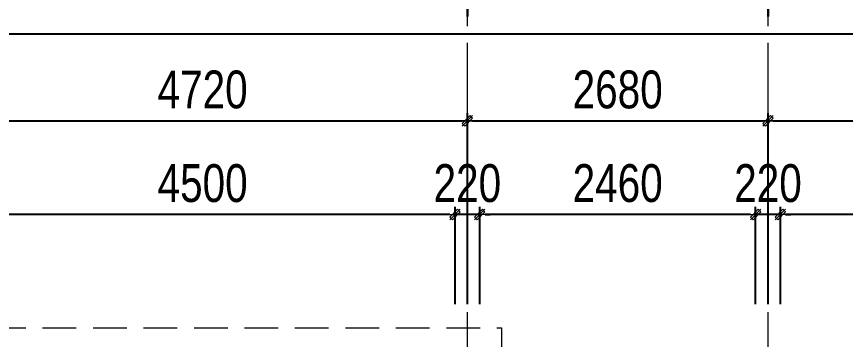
# Model space of a CAD drawing. Header units: millimetres. Extents: x 1109421 to 1726579, y -247837 to 144927.
# Drawn here: x 1559054 to 1566442, y -118471 to -115591 of the extents above; entities that cross this region are included whole.
import ezdxf
from ezdxf.enums import TextEntityAlignment as Align

# ---------------------------------------------------------------- set-up
doc = ezdxf.new("R2010")
doc.units = ezdxf.units.MM
doc.header["$LTSCALE"] = 600
doc.header["$MEASUREMENT"] = 0
doc.linetypes.add('CENTER', pattern=[2, 1.25, -0.25, 0.25, -0.25])
doc.linetypes.add('HIDDEN', pattern=[0.375, 0.25, -0.125])
doc.layers.get('0').update_dxf_attribs({"lineweight": 0})
doc.layers.get('Defpoints').update_dxf_attribs({"lineweight": 0})
for name, color, linetype, lineweight in [('dim', 144, 'Continuous', 13), ('LC ISO', 153, 'Continuous', 13), ('LC MANH DUT', 35, 'HIDDEN', 5), ('truc', 76, 'CENTER', 9)]:
    doc.layers.add(name, color=color, linetype=linetype, lineweight=lineweight)
doc.styles.add('EG 1', font='VHAVANB.TTF')
doc.styles.add('HOATBIF', font='hoatbif.shx', dxfattribs={"width": 0.8})
doc.styles.add('Tahoma', font='tahoma.ttf')
doc.dimstyles.new('1-135', dxfattribs={"dimscale": 135, "dimtxt": 2.5, "dimasz": 0.35, "dimexe": 0.5, "dimexo": 0, "dimgap": 0.8, "dimtad": 1, "dimdec": 0, "dimzin": 0, "dimdsep": 46, "dimtxsty": 'HOATBIF', "dimblk1": 'DOT', "dimblk2": 'DOT', "dimsah": 1, "dimcen": -1, "dimdle": 1, "dimclrd": 256, "dimclre": 256, "dimclrt": 4, "dimadec": 3, "dimazin": 2, "dimtfac": 0.333333, "dimtdec": 0, "dimtix": 1, "dimtmove": 2, "dimatfit": 3, "dimldrblk": 'DOT', "dimfxl": 1, "dimtvp": 0.833333, "dimtolj": 1, "dimtzin": 0, "dimarcsym": 0})

# ---------------------------------------------------------------- blocks, each defined once
blk = doc.blocks.new('DOT')
at = {"layer": 'dim'}
for p, q in [((-3, 0), (3, 0)), ((-1, -1), (1, 1))]:
    blk.add_line(p, q, dxfattribs=at)
blk.add_lwpolyline([(0.5, 1), (-1, -0.5), (-0.5, -1), (1, 0.5)], close=True, dxfattribs=at)
blk = doc.blocks.new('*D1336')
at = {"layer": 'Defpoints', "color": 0, "transparency": 16777216}
for p in [(1588152.1, -115745.1), (1546352.1, -118157.5), (1588152.1, -118157.5)]:
    blk.add_point(p, dxfattribs=at)
at = {"layer": 'dim', "lineweight": -2, "transparency": 16777216}
for p, q in [((1546352.1, -118157.5), (1546352.1, -115677.6)), ((1588152.1, -118157.5), (1588152.1, -115677.6)), ((1546399.4, -115745.1), (1588104.9, -115745.1))]:
    blk.add_line(p, q, dxfattribs=at)
at = {"layer": 'dim', "lineweight": -2, "transparency": 16777216, "xscale": 47.25, "yscale": 47.25, "zscale": 47.25, "rotation": 180}
blk.add_blockref('DOT', (1546352.1, -115745.1), dxfattribs=at)
at = {"layer": 'dim', "lineweight": -2, "transparency": 16777216, "xscale": 47.25, "yscale": 47.25, "zscale": 47.25}
blk.add_blockref('DOT', (1588152.1, -115745.1), dxfattribs=at)
at = {"layer": 'dim', "color": 4, "transparency": 16777216, "insert": (1568301.7, -115468.4), "char_height": 337.5, "attachment_point": 5, "style": 'HOATBIF'}
blk.add_mtext('\\A1;41800', dxfattribs=at)
blk = doc.blocks.new('_Dot')
at = {"color": 0, "linetype": 'ByBlock', "lineweight": -2}
blk.add_line((-0.5, 0), (-1, 0), dxfattribs=at)
at = {"color": 0, "linetype": 'ByBlock', "const_width": 0.5}
blk.add_lwpolyline([(-0.25, 0, 1), (0.25, 0, 1)], format="xyb", close=True, dxfattribs=at)
blk = doc.blocks.new('*D1339')
at = {"layer": 'Defpoints', "color": 0, "transparency": 16777216}
for p in [(1563072.1, -116519.8), (1558352.1, -118157.5), (1563072.1, -118157.5)]:
    blk.add_point(p, dxfattribs=at)
at = {"layer": 'dim', "lineweight": -2, "transparency": 16777216}
for p, q in [((1558352.1, -118157.5), (1558352.1, -116452.3)), ((1563072.1, -118157.5), (1563072.1, -116452.3)), ((1558399.4, -116519.8), (1563024.9, -116519.8))]:
    blk.add_line(p, q, dxfattribs=at)
at = {"layer": 'dim', "lineweight": -2, "transparency": 16777216, "xscale": 47.25, "yscale": 47.25, "zscale": 47.25, "rotation": 180}
blk.add_blockref('DOT', (1558352.1, -116519.8), dxfattribs=at)
at = {"layer": 'dim', "lineweight": -2, "transparency": 16777216, "xscale": 47.25, "yscale": 47.25, "zscale": 47.25}
blk.add_blockref('DOT', (1563072.1, -116519.8), dxfattribs=at)
at = {"layer": 'dim', "color": 4, "transparency": 16777216, "insert": (1560712.1, -116243.1), "char_height": 337.5, "attachment_point": 5, "style": 'HOATBIF'}
blk.add_mtext('\\A1;4720', dxfattribs=at)
blk = doc.blocks.new('*D1340')
at = {"layer": 'Defpoints', "color": 0, "transparency": 16777216}
for p in [(1565752.1, -116519.8), (1563072.1, -118157.5), (1565752.1, -118157.5)]:
    blk.add_point(p, dxfattribs=at)
at = {"layer": 'dim', "lineweight": -2, "transparency": 16777216}
for p, q in [((1563072.1, -118157.5), (1563072.1, -116452.3)), ((1565752.1, -118157.5), (1565752.1, -116452.3)), ((1563119.4, -116519.8), (1565704.9, -116519.8))]:
    blk.add_line(p, q, dxfattribs=at)
at = {"layer": 'dim', "lineweight": -2, "transparency": 16777216, "xscale": 47.25, "yscale": 47.25, "zscale": 47.25, "rotation": 180}
blk.add_blockref('DOT', (1563072.1, -116519.8), dxfattribs=at)
at = {"layer": 'dim', "lineweight": -2, "transparency": 16777216, "xscale": 47.25, "yscale": 47.25, "zscale": 47.25}
blk.add_blockref('DOT', (1565752.1, -116519.8), dxfattribs=at)
at = {"layer": 'dim', "color": 4, "transparency": 16777216, "insert": (1564412.1, -116243.1), "char_height": 337.5, "attachment_point": 5, "style": 'HOATBIF'}
blk.add_mtext('\\A1;2680', dxfattribs=at)
blk = doc.blocks.new('KyHieu TrucDinhVi')
at = {"color": 7, "lineweight": 30}
for p, q in [((0, 2.364), (0, 4)), ((-2.364, 0), (-4, 0)), ((2.364, 0), (4, 0)), ((0, -2.364), (0, -4))]:
    blk.add_line(p, q, dxfattribs=at)
blk.add_circle((0, 0), 3.3)
blk.add_circle((0, 0), 3, dxfattribs=at)
at = {"ltscale": 20, "style": 'Tahoma'}
blk.add_attdef('AA', text='', height=3, dxfattribs=at).set_placement((0, 0), align=Align.MIDDLE_CENTER)
blk = doc.blocks.new('*D1557')
at = {"layer": 'Defpoints', "color": 0, "transparency": 16777216}
for p in [(1570952.1, -116519.8), (1565752.1, -118157.5), (1570952.1, -118157.5)]:
    blk.add_point(p, dxfattribs=at)
at = {"layer": 'dim', "lineweight": -2, "transparency": 16777216}
for p, q in [((1565752.1, -118157.5), (1565752.1, -116452.3)), ((1570952.1, -118157.5), (1570952.1, -116452.3)), ((1565799.4, -116519.8), (1570904.9, -116519.8))]:
    blk.add_line(p, q, dxfattribs=at)
at = {"layer": 'dim', "lineweight": -2, "transparency": 16777216, "xscale": 47.25, "yscale": 47.25, "zscale": 47.25, "rotation": 180}
blk.add_blockref('DOT', (1565752.1, -116519.8), dxfattribs=at)
at = {"layer": 'dim', "lineweight": -2, "transparency": 16777216, "xscale": 47.25, "yscale": 47.25, "zscale": 47.25}
blk.add_blockref('DOT', (1570952.1, -116519.8), dxfattribs=at)
at = {"layer": 'dim', "color": 4, "transparency": 16777216, "insert": (1568352.1, -116243.1), "char_height": 337.5, "attachment_point": 5, "style": 'HOATBIF'}
blk.add_mtext('\\A1;5200', dxfattribs=at)
blk = doc.blocks.new('*D1607')
at = {"layer": 'Defpoints', "color": 0, "transparency": 16777216}
for p in [(1565862.1, -117355.2), (1565862.1, -118157.5), (1570842.1, -118157.5)]:
    blk.add_point(p, dxfattribs=at)
at = {"layer": 'dim', "lineweight": -2, "transparency": 16777216}
for p, q in [((1565862.1, -118157.5), (1565862.1, -117287.7)), ((1570842.1, -118157.5), (1570842.1, -117287.7)), ((1570794.9, -117355.2), (1565909.4, -117355.2))]:
    blk.add_line(p, q, dxfattribs=at)
at = {"layer": 'dim', "lineweight": -2, "transparency": 16777216, "xscale": 47.25, "yscale": 47.25, "zscale": 47.25, "rotation": 180}
blk.add_blockref('DOT', (1565862.1, -117355.2), dxfattribs=at)
at = {"layer": 'dim', "lineweight": -2, "transparency": 16777216, "xscale": 47.25, "yscale": 47.25, "zscale": 47.25}
blk.add_blockref('DOT', (1570842.1, -117355.2), dxfattribs=at)
at = {"layer": 'dim', "color": 4, "transparency": 16777216, "insert": (1568352.1, -117078.4), "char_height": 337.5, "attachment_point": 5, "style": 'HOATBIF'}
blk.add_mtext('\\A1;4980', dxfattribs=at)
blk = doc.blocks.new('*D1608')
at = {"layer": 'Defpoints', "color": 0, "transparency": 16777216}
for p in [(1565642.1, -117355.2), (1565642.1, -118157.5), (1565862.1, -118157.5)]:
    blk.add_point(p, dxfattribs=at)
at = {"layer": 'dim', "lineweight": -2, "transparency": 16777216}
for p, q in [((1565642.1, -118157.5), (1565642.1, -117287.7)), ((1565862.1, -118157.5), (1565862.1, -117287.7)), ((1565594.9, -117355.2), (1565547.6, -117355.2)), ((1565862.1, -117355.2), (1565642.1, -117355.2)), ((1565909.4, -117355.2), (1565956.6, -117355.2))]:
    blk.add_line(p, q, dxfattribs=at)
at = {"layer": 'dim', "lineweight": -2, "transparency": 16777216, "xscale": 47.25, "yscale": 47.25, "zscale": 47.25}
blk.add_blockref('DOT', (1565642.1, -117355.2), dxfattribs=at)
at = {"layer": 'dim', "lineweight": -2, "transparency": 16777216, "xscale": 47.25, "yscale": 47.25, "zscale": 47.25, "rotation": 180}
blk.add_blockref('DOT', (1565862.1, -117355.2), dxfattribs=at)
at = {"layer": 'dim', "color": 4, "transparency": 16777216, "insert": (1565752.1, -117078.4), "char_height": 337.5, "attachment_point": 5, "style": 'HOATBIF'}
blk.add_mtext('\\A1;220', dxfattribs=at)
blk = doc.blocks.new('*D1609')
at = {"layer": 'Defpoints', "color": 0, "transparency": 16777216}
for p in [(1563182.1, -117355.2), (1563182.1, -118157.5), (1565642.1, -118157.5)]:
    blk.add_point(p, dxfattribs=at)
at = {"layer": 'dim', "lineweight": -2, "transparency": 16777216}
for p, q in [((1563182.1, -118157.5), (1563182.1, -117287.7)), ((1565642.1, -118157.5), (1565642.1, -117287.7)), ((1565594.9, -117355.2), (1563229.4, -117355.2))]:
    blk.add_line(p, q, dxfattribs=at)
at = {"layer": 'dim', "lineweight": -2, "transparency": 16777216, "xscale": 47.25, "yscale": 47.25, "zscale": 47.25, "rotation": 180}
blk.add_blockref('DOT', (1563182.1, -117355.2), dxfattribs=at)
at = {"layer": 'dim', "lineweight": -2, "transparency": 16777216, "xscale": 47.25, "yscale": 47.25, "zscale": 47.25}
blk.add_blockref('DOT', (1565642.1, -117355.2), dxfattribs=at)
at = {"layer": 'dim', "color": 4, "transparency": 16777216, "insert": (1564412.1, -117078.4), "char_height": 337.5, "attachment_point": 5, "style": 'HOATBIF'}
blk.add_mtext('\\A1;2460', dxfattribs=at)
blk = doc.blocks.new('*D1610')
at = {"layer": 'Defpoints', "color": 0, "transparency": 16777216}
for p in [(1562962.1, -117355.2), (1562962.1, -118157.5), (1563182.1, -118157.5)]:
    blk.add_point(p, dxfattribs=at)
at = {"layer": 'dim', "lineweight": -2, "transparency": 16777216}
for p, q in [((1562962.1, -118157.5), (1562962.1, -117287.7)), ((1563182.1, -118157.5), (1563182.1, -117287.7)), ((1562914.9, -117355.2), (1562867.6, -117355.2)), ((1563182.1, -117355.2), (1562962.1, -117355.2)), ((1563229.4, -117355.2), (1563276.6, -117355.2))]:
    blk.add_line(p, q, dxfattribs=at)
at = {"layer": 'dim', "lineweight": -2, "transparency": 16777216, "xscale": 47.25, "yscale": 47.25, "zscale": 47.25}
blk.add_blockref('DOT', (1562962.1, -117355.2), dxfattribs=at)
at = {"layer": 'dim', "lineweight": -2, "transparency": 16777216, "xscale": 47.25, "yscale": 47.25, "zscale": 47.25, "rotation": 180}
blk.add_blockref('DOT', (1563182.1, -117355.2), dxfattribs=at)
at = {"layer": 'dim', "color": 4, "transparency": 16777216, "insert": (1563072.1, -117078.4), "char_height": 337.5, "attachment_point": 5, "style": 'HOATBIF'}
blk.add_mtext('\\A1;220', dxfattribs=at)
blk = doc.blocks.new('*D1611')
at = {"layer": 'Defpoints', "color": 0, "transparency": 16777216}
for p in [(1558462.1, -117355.2), (1558462.1, -118157.5), (1562962.1, -118157.5)]:
    blk.add_point(p, dxfattribs=at)
at = {"layer": 'dim', "lineweight": -2, "transparency": 16777216}
for p, q in [((1558462.1, -118157.5), (1558462.1, -117287.7)), ((1562962.1, -118157.5), (1562962.1, -117287.7)), ((1562914.9, -117355.2), (1558509.4, -117355.2))]:
    blk.add_line(p, q, dxfattribs=at)
at = {"layer": 'dim', "lineweight": -2, "transparency": 16777216, "xscale": 47.25, "yscale": 47.25, "zscale": 47.25, "rotation": 180}
blk.add_blockref('DOT', (1558462.1, -117355.2), dxfattribs=at)
at = {"layer": 'dim', "lineweight": -2, "transparency": 16777216, "xscale": 47.25, "yscale": 47.25, "zscale": 47.25}
blk.add_blockref('DOT', (1562962.1, -117355.2), dxfattribs=at)
at = {"layer": 'dim', "color": 4, "transparency": 16777216, "insert": (1560712.1, -117078.4), "char_height": 337.5, "attachment_point": 5, "style": 'HOATBIF'}
blk.add_mtext('\\A1;4500', dxfattribs=at)

msp = doc.modelspace()

# ---------------------------------------------------------------- linework, layer by layer
at = {"layer": 'LC MANH DUT', "ltscale": 2}
msp.add_lwpolyline([(1557935.6, -118368.7), (1563375.1, -118368.7), (1563375.1, -124003.7), (1557935.6, -124003.7)], close=True, dxfattribs=at)
at = {"layer": 'truc'}
for p, q in [((1563072.1, -135776.6), (1563072.1, -115590.8)), ((1565752.1, -135776.6), (1565752.1, -115590.8))]:
    msp.add_line(p, q, dxfattribs=at)

# ---------------------------------------------------------------- block references
at = {"layer": 'LC ISO'}
ref = msp.add_blockref('KyHieu TrucDinhVi', (1563072.1, -115027.5), dxfattribs=dict(at, xscale=140.8352653944289, yscale=140.8352653944289, zscale=140.8352653944289))
ref.add_attrib('AA', '4', dxfattribs={"layer": '0', "ltscale": 20, "height": 507, "style": 'EG 1', "width": 0.8}).set_placement((1563072.1, -115027.5), align=Align.MIDDLE_CENTER)
ref = msp.add_blockref('KyHieu TrucDinhVi', (1565752.1, -115027.5), dxfattribs=dict(at, xscale=140.8352653944289, yscale=140.8352653944289, zscale=140.8352653944289))
ref.add_attrib('AA', '5', dxfattribs={"layer": '0', "ltscale": 20, "height": 507, "style": 'EG 1', "width": 0.8}).set_placement((1565752.1, -115027.5), align=Align.MIDDLE_CENTER)

# ---------------------------------------------------------------- dimensions: what is measured, and where the dimension line sits
at = {"layer": 'dim'}
dim = msp.add_linear_dim(base=(1588152.1, -115745.1), p1=(1546352.1, -118157.5), p2=(1588152.1, -118157.5), dimstyle='1-135', dxfattribs=at)
dim.commit()
dim.dimension.update_dxf_attribs({"geometry": '*D1336', "text_midpoint": (1568301.7, -115468.4), "dimtype": 160})
for base, p1, p2, picture, middle in [((1563072.1, -116519.8), (1558352.1, -118157.5), (1563072.1, -118157.5), '*D1339', (1560712.1, -116243.1)), ((1565752.1, -116519.8), (1563072.1, -118157.5), (1565752.1, -118157.5), '*D1340', (1564412.1, -116243.1)), ((1570952.1, -116519.8), (1565752.1, -118157.5), (1570952.1, -118157.5), '*D1557', (1568352.1, -116243.1)), ((1558462.1, -117355.2), (1562962.1, -118157.5), (1558462.1, -118157.5), '*D1611', (1560712.1, -117078.4)), ((1562962.1, -117355.2), (1563182.1, -118157.5), (1562962.1, -118157.5), '*D1610', (1563072.1, -117078.4)), ((1563182.1, -117355.2), (1565642.1, -118157.5), (1563182.1, -118157.5), '*D1609', (1564412.1, -117078.4)), ((1565642.1, -117355.2), (1565862.1, -118157.5), (1565642.1, -118157.5), '*D1608', (1565752.1, -117078.4)), ((1565862.1, -117355.2), (1570842.1, -118157.5), (1565862.1, -118157.5), '*D1607', (1568352.1, -117078.4))]:
    dim = msp.add_linear_dim(base=base, p1=p1, p2=p2, dimstyle='1-135', dxfattribs=at)
    dim.commit()
    dim.dimension.update_dxf_attribs({"geometry": picture, "text_midpoint": middle})

doc.saveas('drawing.dxf')
